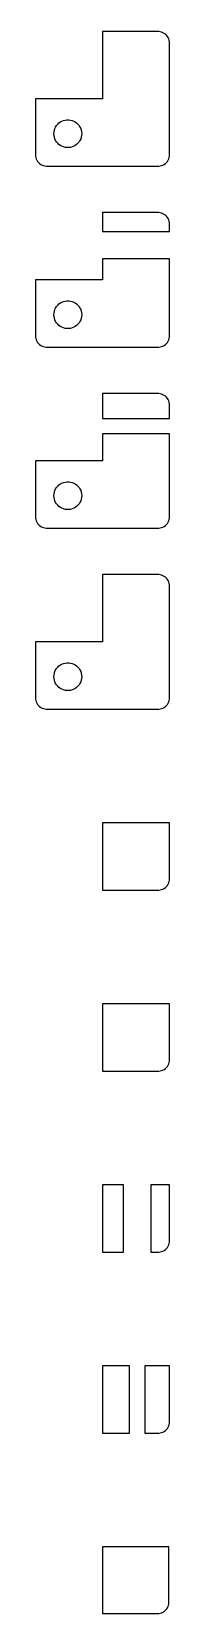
# Model space of a CAD drawing. Header units: metres. Extents: x -14 to 14, y -14 to 326.
import ezdxf

# ---------------------------------------------------------------- set-up
doc = ezdxf.new("R2010")
doc.units = ezdxf.units.M

msp = doc.modelspace()

# ---------------------------------------------------------------- linework, layer by layer
for p, q in [((12.157, 326.495), (0, 326.495)), ((0, 326.495), (0, 312)), ((12.4684, 326.456), (12.157, 326.495)), ((12.7725, 326.378), (12.4684, 326.456)), ((13.0644, 326.262), (12.7725, 326.378)), ((13.3396, 326.111), (13.0644, 326.262)), ((13.5936, 325.926), (13.3396, 326.111)), ((13.8224, 325.711), (13.5936, 325.926)), ((14.0225, 325.469), (13.8224, 325.711)), ((14.1908, 325.204), (14.0225, 325.469)), ((14.3244, 324.92), (14.1908, 325.204)), ((14.4214, 324.622), (14.3244, 324.92)), ((14.4803, 324.313), (14.4214, 324.622)), ((14.5, 324), (14.4803, 324.313)), ((14.5, 300), (14.5, 324)), ((0, 312), (-14.5, 312)), ((-14.5, 312), (-14.5, 300)), ((-9.6869, 306.554), (-9.41226, 306.812)), ((-9.41226, 306.812), (-9.10747, 307.033)), ((-9.10747, 307.033), (-8.77733, 307.214)), ((-8.77733, 307.214), (-8.42705, 307.353)), ((-8.42705, 307.353), (-8.06213, 307.447)), ((-8.06213, 307.447), (-7.68837, 307.494)), ((-7.68837, 307.494), (-7.31161, 307.494)), ((-7.31161, 307.494), (-6.93785, 307.447)), ((-6.93785, 307.447), (-6.57294, 307.353)), ((-6.57294, 307.353), (-6.22266, 307.214)), ((-6.22266, 307.214), (-5.89252, 307.033)), ((-5.89252, 307.033), (-5.58772, 306.812)), ((-5.58772, 306.812), (-5.31308, 306.554)), ((-10.5, 304.5), (-10.4763, 304.876)), ((-10.4763, 304.124), (-10.5, 304.5)), ((-10.4763, 304.876), (-10.4057, 305.246)), ((-10.4057, 303.754), (-10.4763, 304.124)), ((-10.4057, 305.246), (-10.2893, 305.604)), ((-10.2893, 303.396), (-10.4057, 303.754)), ((-10.2893, 305.604), (-10.1289, 305.945)), ((-10.1289, 303.055), (-10.2893, 303.396)), ((-10.1289, 305.945), (-9.92705, 306.263)), ((-9.92705, 306.263), (-9.6869, 306.554)), ((-5.31308, 306.554), (-5.07294, 306.263)), ((-5.07294, 306.263), (-4.87108, 305.945)), ((-4.87108, 305.945), (-4.71066, 305.604)), ((-4.71066, 303.396), (-4.87108, 303.055)), ((-4.71066, 305.604), (-4.59424, 305.246)), ((-4.59424, 303.754), (-4.71066, 303.396)), ((-4.59424, 305.246), (-4.52365, 304.876)), ((-4.52365, 304.124), (-4.59424, 303.754)), ((-4.52365, 304.876), (-4.5, 304.5)), ((-4.5, 304.5), (-4.52365, 304.124)), ((-14.5, 300), (-14.4803, 299.687)), ((-9.92705, 302.737), (-10.1289, 303.055)), ((-9.6869, 302.446), (-9.92705, 302.737)), ((-9.41226, 302.188), (-9.6869, 302.446)), ((-9.10747, 301.967), (-9.41226, 302.188)), ((-8.77733, 301.786), (-9.10747, 301.967)), ((-8.42705, 301.647), (-8.77733, 301.786)), ((-8.06213, 301.553), (-8.42705, 301.647)), ((-7.68837, 301.506), (-8.06213, 301.553)), ((-7.31161, 301.506), (-7.68837, 301.506)), ((-6.93785, 301.553), (-7.31161, 301.506)), ((-6.57294, 301.647), (-6.93785, 301.553)), ((-6.22266, 301.786), (-6.57294, 301.647)), ((-5.89252, 301.967), (-6.22266, 301.786)), ((-5.58772, 302.188), (-5.89252, 301.967)), ((-5.31308, 302.446), (-5.58772, 302.188)), ((-5.07294, 302.737), (-5.31308, 302.446)), ((-4.87108, 303.055), (-5.07294, 302.737)), ((14.4803, 299.687), (14.5, 300)), ((-14.4803, 299.687), (-14.4214, 299.378)), ((-14.4214, 299.378), (-14.3244, 299.08)), ((-14.3244, 299.08), (-14.1908, 298.796)), ((-14.1908, 298.796), (-14.0225, 298.531)), ((-14.0225, 298.531), (-13.8224, 298.289)), ((-13.8224, 298.289), (-13.5936, 298.074)), ((-13.5936, 298.074), (-13.3396, 297.889)), ((-13.3396, 297.889), (-13.0644, 297.738)), ((-13.0644, 297.738), (-12.7725, 297.622)), ((-12.7725, 297.622), (-12.4684, 297.544)), ((-12.4684, 297.544), (-12.157, 297.505)), ((-12.157, 297.505), (12.157, 297.505)), ((12.157, 297.505), (12.4684, 297.544)), ((12.4684, 297.544), (12.7725, 297.622)), ((12.7725, 297.622), (13.0644, 297.738)), ((13.0644, 297.738), (13.3396, 297.889)), ((13.3396, 297.889), (13.5936, 298.074)), ((13.5936, 298.074), (13.8224, 298.289)), ((13.8224, 298.289), (14.0225, 298.531)), ((14.0225, 298.531), (14.1908, 298.796)), ((14.1908, 298.796), (14.3244, 299.08)), ((14.3244, 299.08), (14.4214, 299.378)), ((14.4214, 299.378), (14.4803, 299.687)), ((12.157, 287.495), (0, 287.495)), ((0, 287.495), (0, 283.437)), ((12.4684, 287.456), (12.157, 287.495)), ((12.7725, 287.378), (12.4684, 287.456)), ((13.0644, 287.262), (12.7725, 287.378)), ((13.3396, 287.111), (13.0644, 287.262)), ((13.5936, 286.926), (13.3396, 287.111)), ((13.8224, 286.711), (13.5936, 286.926)), ((14.0225, 286.469), (13.8224, 286.711)), ((14.1908, 286.204), (14.0225, 286.469)), ((0, 283.437), (14.5, 283.437)), ((14.3244, 285.92), (14.1908, 286.204)), ((14.4214, 285.622), (14.3244, 285.92)), ((14.4803, 285.313), (14.4214, 285.622)), ((14.5, 285), (14.4803, 285.313)), ((14.5, 283.437), (14.5, 285)), ((14.5, 277.563), (0, 277.563)), ((0, 277.563), (0, 273)), ((14.5, 261), (14.5, 277.563)), ((0, 273), (-14.5, 273)), ((-14.5, 273), (-14.5, 261)), ((-10.5, 265.5), (-10.4763, 265.876)), ((-10.4763, 265.876), (-10.4057, 266.246)), ((-10.4057, 266.246), (-10.2893, 266.604)), ((-10.2893, 266.604), (-10.1289, 266.945)), ((-10.1289, 266.945), (-9.92705, 267.263)), ((-9.92705, 267.263), (-9.6869, 267.554)), ((-9.6869, 267.554), (-9.41226, 267.812)), ((-9.41226, 267.812), (-9.10747, 268.033)), ((-9.10747, 268.033), (-8.77733, 268.214)), ((-8.77733, 268.214), (-8.42705, 268.353)), ((-8.42705, 268.353), (-8.06213, 268.447)), ((-8.06213, 268.447), (-7.68837, 268.494)), ((-7.68837, 268.494), (-7.31161, 268.494)), ((-7.31161, 268.494), (-6.93785, 268.447)), ((-6.93785, 268.447), (-6.57294, 268.353)), ((-6.57294, 268.353), (-6.22266, 268.214)), ((-6.22266, 268.214), (-5.89252, 268.033)), ((-5.89252, 268.033), (-5.58772, 267.812)), ((-5.58772, 267.812), (-5.31308, 267.554)), ((-5.31308, 267.554), (-5.07294, 267.263)), ((-5.07294, 267.263), (-4.87108, 266.945)), ((-4.87108, 266.945), (-4.71066, 266.604)), ((-4.71066, 266.604), (-4.59424, 266.246)), ((-4.59424, 266.246), (-4.52365, 265.876)), ((-4.52365, 265.876), (-4.5, 265.5)), ((-10.4763, 265.124), (-10.5, 265.5)), ((-10.4057, 264.754), (-10.4763, 265.124)), ((-10.2893, 264.396), (-10.4057, 264.754)), ((-10.1289, 264.055), (-10.2893, 264.396)), ((-9.92705, 263.737), (-10.1289, 264.055)), ((-9.6869, 263.446), (-9.92705, 263.737)), ((-9.41226, 263.188), (-9.6869, 263.446)), ((-9.10747, 262.967), (-9.41226, 263.188)), ((-8.77733, 262.786), (-9.10747, 262.967)), ((-8.42705, 262.647), (-8.77733, 262.786)), ((-8.06213, 262.553), (-8.42705, 262.647)), ((-7.68837, 262.506), (-8.06213, 262.553)), ((-7.31161, 262.506), (-7.68837, 262.506)), ((-6.93785, 262.553), (-7.31161, 262.506)), ((-6.57294, 262.647), (-6.93785, 262.553)), ((-6.22266, 262.786), (-6.57294, 262.647)), ((-5.89252, 262.967), (-6.22266, 262.786)), ((-5.58772, 263.188), (-5.89252, 262.967)), ((-5.31308, 263.446), (-5.58772, 263.188)), ((-5.07294, 263.737), (-5.31308, 263.446)), ((-4.87108, 264.055), (-5.07294, 263.737)), ((-4.71066, 264.396), (-4.87108, 264.055)), ((-4.59424, 264.754), (-4.71066, 264.396)), ((-4.52365, 265.124), (-4.59424, 264.754)), ((-4.5, 265.5), (-4.52365, 265.124)), ((-14.5, 261), (-14.4803, 260.687)), ((-14.4803, 260.687), (-14.4214, 260.378)), ((-14.4214, 260.378), (-14.3244, 260.08)), ((-14.3244, 260.08), (-14.1908, 259.796)), ((-14.1908, 259.796), (-14.0225, 259.531)), ((-14.0225, 259.531), (-13.8224, 259.289)), ((-13.8224, 259.289), (-13.5936, 259.074)), ((-13.5936, 259.074), (-13.3396, 258.889)), ((13.3396, 258.889), (13.5936, 259.074)), ((13.5936, 259.074), (13.8224, 259.289)), ((13.8224, 259.289), (14.0225, 259.531)), ((14.0225, 259.531), (14.1908, 259.796)), ((14.1908, 259.796), (14.3244, 260.08)), ((14.3244, 260.08), (14.4214, 260.378)), ((14.4214, 260.378), (14.4803, 260.687)), ((14.4803, 260.687), (14.5, 261)), ((-13.3396, 258.889), (-13.0644, 258.738)), ((-13.0644, 258.738), (-12.7725, 258.622)), ((-12.7725, 258.622), (-12.4684, 258.544)), ((-12.4684, 258.544), (-12.157, 258.505)), ((-12.157, 258.505), (12.157, 258.505)), ((12.157, 258.505), (12.4684, 258.544)), ((12.4684, 258.544), (12.7725, 258.622)), ((12.7725, 258.622), (13.0644, 258.738)), ((13.0644, 258.738), (13.3396, 258.889)), ((12.157, 248.495), (0, 248.495)), ((0, 248.495), (0, 243.148)), ((12.4684, 248.456), (12.157, 248.495)), ((12.7725, 248.378), (12.4684, 248.456)), ((13.0644, 248.262), (12.7725, 248.378)), ((13.3396, 248.111), (13.0644, 248.262)), ((13.5936, 247.926), (13.3396, 248.111)), ((13.8224, 247.711), (13.5936, 247.926)), ((14.0225, 247.469), (13.8224, 247.711)), ((14.1908, 247.204), (14.0225, 247.469)), ((14.3244, 246.92), (14.1908, 247.204)), ((14.4214, 246.622), (14.3244, 246.92)), ((14.4803, 246.313), (14.4214, 246.622)), ((14.5, 246), (14.4803, 246.313)), ((14.5, 243.148), (14.5, 246)), ((0, 243.148), (14.5, 243.148)), ((14.5, 239.852), (0, 239.852)), ((0, 239.852), (0, 234)), ((14.5, 222), (14.5, 239.852)), ((0, 234), (-14.5, 234)), ((-14.5, 234), (-14.5, 222)), ((-9.92705, 228.263), (-9.6869, 228.554)), ((-9.6869, 228.554), (-9.41226, 228.812)), ((-9.41226, 228.812), (-9.10747, 229.033)), ((-9.10747, 229.033), (-8.77733, 229.214)), ((-8.77733, 229.214), (-8.42705, 229.353)), ((-8.42705, 229.353), (-8.06213, 229.447)), ((-8.06213, 229.447), (-7.68837, 229.494)), ((-7.68837, 229.494), (-7.31161, 229.494)), ((-7.31161, 229.494), (-6.93785, 229.447)), ((-6.93785, 229.447), (-6.57294, 229.353)), ((-6.57294, 229.353), (-6.22266, 229.214)), ((-6.22266, 229.214), (-5.89252, 229.033)), ((-5.89252, 229.033), (-5.58772, 228.812)), ((-5.58772, 228.812), (-5.31308, 228.554)), ((-5.31308, 228.554), (-5.07294, 228.263)), ((-10.5, 226.5), (-10.4763, 226.876)), ((-10.4763, 226.124), (-10.5, 226.5)), ((-10.4763, 226.876), (-10.4057, 227.246)), ((-10.4057, 225.754), (-10.4763, 226.124)), ((-10.4057, 227.246), (-10.2893, 227.604)), ((-10.2893, 225.396), (-10.4057, 225.754)), ((-10.2893, 227.604), (-10.1289, 227.945)), ((-10.1289, 225.055), (-10.2893, 225.396)), ((-10.1289, 227.945), (-9.92705, 228.263)), ((-9.92705, 224.737), (-10.1289, 225.055)), ((-5.07294, 228.263), (-4.87108, 227.945)), ((-4.87108, 225.055), (-5.07294, 224.737)), ((-4.87108, 227.945), (-4.71066, 227.604)), ((-4.71066, 225.396), (-4.87108, 225.055)), ((-4.71066, 227.604), (-4.59424, 227.246)), ((-4.59424, 225.754), (-4.71066, 225.396)), ((-4.59424, 227.246), (-4.52365, 226.876)), ((-4.52365, 226.124), (-4.59424, 225.754)), ((-4.52365, 226.876), (-4.5, 226.5)), ((-4.5, 226.5), (-4.52365, 226.124)), ((-14.5, 222), (-14.4803, 221.687)), ((-14.4803, 221.687), (-14.4214, 221.378)), ((-9.6869, 224.446), (-9.92705, 224.737)), ((-9.41226, 224.188), (-9.6869, 224.446)), ((-9.10747, 223.967), (-9.41226, 224.188)), ((-8.77733, 223.786), (-9.10747, 223.967)), ((-8.42705, 223.647), (-8.77733, 223.786)), ((-8.06213, 223.553), (-8.42705, 223.647)), ((-7.68837, 223.506), (-8.06213, 223.553)), ((-7.31161, 223.506), (-7.68837, 223.506)), ((-6.93785, 223.553), (-7.31161, 223.506)), ((-6.57294, 223.647), (-6.93785, 223.553)), ((-6.22266, 223.786), (-6.57294, 223.647)), ((-5.89252, 223.967), (-6.22266, 223.786)), ((-5.58772, 224.188), (-5.89252, 223.967)), ((-5.31308, 224.446), (-5.58772, 224.188)), ((-5.07294, 224.737), (-5.31308, 224.446)), ((14.4214, 221.378), (14.4803, 221.687)), ((14.4803, 221.687), (14.5, 222)), ((-14.4214, 221.378), (-14.3244, 221.08)), ((-14.3244, 221.08), (-14.1908, 220.796)), ((-14.1908, 220.796), (-14.0225, 220.531)), ((-14.0225, 220.531), (-13.8224, 220.289)), ((-13.8224, 220.289), (-13.5936, 220.074)), ((-13.5936, 220.074), (-13.3396, 219.889)), ((-13.3396, 219.889), (-13.0644, 219.738)), ((-13.0644, 219.738), (-12.7725, 219.622)), ((-12.7725, 219.622), (-12.4684, 219.544)), ((-12.4684, 219.544), (-12.157, 219.505)), ((-12.157, 219.505), (12.157, 219.505)), ((12.157, 219.505), (12.4684, 219.544)), ((12.4684, 219.544), (12.7725, 219.622)), ((12.7725, 219.622), (13.0644, 219.738)), ((13.0644, 219.738), (13.3396, 219.889)), ((13.3396, 219.889), (13.5936, 220.074)), ((13.5936, 220.074), (13.8224, 220.289)), ((13.8224, 220.289), (14.0225, 220.531)), ((14.0225, 220.531), (14.1908, 220.796)), ((14.1908, 220.796), (14.3244, 221.08)), ((14.3244, 221.08), (14.4214, 221.378)), ((12.157, 209.495), (0, 209.495)), ((0, 209.495), (0, 195)), ((12.4684, 209.456), (12.157, 209.495)), ((12.7725, 209.378), (12.4684, 209.456)), ((13.0644, 209.262), (12.7725, 209.378)), ((13.3396, 209.111), (13.0644, 209.262)), ((13.5936, 208.926), (13.3396, 209.111)), ((13.8224, 208.711), (13.5936, 208.926)), ((14.0225, 208.469), (13.8224, 208.711)), ((14.1908, 208.204), (14.0225, 208.469)), ((14.3244, 207.92), (14.1908, 208.204)), ((14.4214, 207.622), (14.3244, 207.92)), ((14.4803, 207.313), (14.4214, 207.622)), ((14.5, 207), (14.4803, 207.313)), ((14.5, 183), (14.5, 207)), ((0, 195), (-14.5, 195)), ((-14.5, 195), (-14.5, 183)), ((-10.5, 187.5), (-10.4763, 187.876)), ((-10.4763, 187.124), (-10.5, 187.5)), ((-10.4763, 187.876), (-10.4057, 188.246)), ((-10.4057, 188.246), (-10.2893, 188.604)), ((-10.2893, 188.604), (-10.1289, 188.945)), ((-10.1289, 188.945), (-9.92705, 189.263)), ((-9.92705, 189.263), (-9.6869, 189.554)), ((-9.6869, 189.554), (-9.41226, 189.812)), ((-9.41226, 189.812), (-9.10747, 190.033)), ((-9.10747, 190.033), (-8.77733, 190.214)), ((-8.77733, 190.214), (-8.42705, 190.353)), ((-8.42705, 190.353), (-8.06213, 190.447)), ((-8.06213, 190.447), (-7.68837, 190.494)), ((-7.68837, 190.494), (-7.31161, 190.494)), ((-7.31161, 190.494), (-6.93785, 190.447)), ((-6.93785, 190.447), (-6.57294, 190.353)), ((-6.57294, 190.353), (-6.22266, 190.214)), ((-6.22266, 190.214), (-5.89252, 190.033)), ((-5.89252, 190.033), (-5.58772, 189.812)), ((-5.58772, 189.812), (-5.31308, 189.554)), ((-5.31308, 189.554), (-5.07294, 189.263)), ((-5.07294, 189.263), (-4.87108, 188.945)), ((-4.87108, 188.945), (-4.71066, 188.604)), ((-4.71066, 188.604), (-4.59424, 188.246)), ((-4.59424, 188.246), (-4.52365, 187.876)), ((-4.52365, 187.876), (-4.5, 187.5)), ((-4.5, 187.5), (-4.52365, 187.124)), ((-10.4057, 186.754), (-10.4763, 187.124)), ((-10.2893, 186.396), (-10.4057, 186.754)), ((-10.1289, 186.055), (-10.2893, 186.396)), ((-9.92705, 185.737), (-10.1289, 186.055)), ((-9.6869, 185.446), (-9.92705, 185.737)), ((-9.41226, 185.188), (-9.6869, 185.446)), ((-9.10747, 184.967), (-9.41226, 185.188)), ((-8.77733, 184.786), (-9.10747, 184.967)), ((-8.42705, 184.647), (-8.77733, 184.786)), ((-8.06213, 184.553), (-8.42705, 184.647)), ((-7.68837, 184.506), (-8.06213, 184.553)), ((-7.31161, 184.506), (-7.68837, 184.506)), ((-6.93785, 184.553), (-7.31161, 184.506)), ((-6.57294, 184.647), (-6.93785, 184.553)), ((-6.22266, 184.786), (-6.57294, 184.647)), ((-5.89252, 184.967), (-6.22266, 184.786)), ((-5.58772, 185.188), (-5.89252, 184.967)), ((-5.31308, 185.446), (-5.58772, 185.188)), ((-5.07294, 185.737), (-5.31308, 185.446)), ((-4.87108, 186.055), (-5.07294, 185.737)), ((-4.71066, 186.396), (-4.87108, 186.055)), ((-4.59424, 186.754), (-4.71066, 186.396)), ((-4.52365, 187.124), (-4.59424, 186.754)), ((-14.5, 183), (-14.4803, 182.687)), ((-14.4803, 182.687), (-14.4214, 182.378)), ((-14.4214, 182.378), (-14.3244, 182.08)), ((-14.3244, 182.08), (-14.1908, 181.796)), ((-14.1908, 181.796), (-14.0225, 181.531)), ((-14.0225, 181.531), (-13.8224, 181.289)), ((-13.8224, 181.289), (-13.5936, 181.074)), ((-13.5936, 181.074), (-13.3396, 180.889)), ((-13.3396, 180.889), (-13.0644, 180.738)), ((-13.0644, 180.738), (-12.7725, 180.622)), ((12.7725, 180.622), (13.0644, 180.738)), ((13.0644, 180.738), (13.3396, 180.889)), ((13.3396, 180.889), (13.5936, 181.074)), ((13.5936, 181.074), (13.8224, 181.289)), ((13.8224, 181.289), (14.0225, 181.531)), ((14.0225, 181.531), (14.1908, 181.796)), ((14.1908, 181.796), (14.3244, 182.08)), ((14.3244, 182.08), (14.4214, 182.378)), ((14.4214, 182.378), (14.4803, 182.687)), ((14.4803, 182.687), (14.5, 183)), ((-12.7725, 180.622), (-12.4684, 180.544)), ((-12.4684, 180.544), (-12.157, 180.505)), ((-12.157, 180.505), (12.157, 180.505)), ((12.157, 180.505), (12.4684, 180.544)), ((12.4684, 180.544), (12.7725, 180.622)), ((14.5, 156), (0, 156)), ((0, 156), (0, 141.505)), ((14.5, 144), (14.5, 156)), ((14.3244, 143.08), (14.4214, 143.378)), ((14.4214, 143.378), (14.4803, 143.687)), ((14.4803, 143.687), (14.5, 144)), ((0, 141.505), (12.157, 141.505)), ((12.157, 141.505), (12.4684, 141.544)), ((12.4684, 141.544), (12.7725, 141.622)), ((12.7725, 141.622), (13.0644, 141.738)), ((13.0644, 141.738), (13.3396, 141.889)), ((13.3396, 141.889), (13.5936, 142.074)), ((13.5936, 142.074), (13.8224, 142.289)), ((13.8224, 142.289), (14.0225, 142.531)), ((14.0225, 142.531), (14.1908, 142.796)), ((14.1908, 142.796), (14.3244, 143.08)), ((14.5, 117), (0, 117)), ((0, 117), (0, 102.505)), ((14.5, 105), (14.5, 117)), ((0, 102.505), (12.157, 102.505)), ((12.157, 102.505), (12.4684, 102.544)), ((12.4684, 102.544), (12.7725, 102.622)), ((12.7725, 102.622), (13.0644, 102.738)), ((13.0644, 102.738), (13.3396, 102.889)), ((13.3396, 102.889), (13.5936, 103.074)), ((13.5936, 103.074), (13.8224, 103.289)), ((13.8224, 103.289), (14.0225, 103.531)), ((14.0225, 103.531), (14.1908, 103.796)), ((14.1908, 103.796), (14.3244, 104.08)), ((14.3244, 104.08), (14.4214, 104.378)), ((14.4214, 104.378), (14.4803, 104.687)), ((14.4803, 104.687), (14.5, 105)), ((4.56638, 78), (0, 78)), ((0, 78), (0, 63.5049)), ((4.56638, 63.5049), (4.56638, 78)), ((14.5, 78), (10.4336, 78)), ((10.4336, 78), (10.4336, 63.5049)), ((14.5, 66), (14.5, 78)), ((14.0225, 64.5305), (14.1908, 64.7956)), ((14.1908, 64.7956), (14.3244, 65.0797)), ((14.3244, 65.0797), (14.4214, 65.3783)), ((14.4214, 65.3783), (14.4803, 65.6867)), ((14.4803, 65.6867), (14.5, 66)), ((0, 63.5049), (4.56638, 63.5049)), ((10.4336, 63.5049), (12.157, 63.5049)), ((12.157, 63.5049), (12.4684, 63.5443)), ((12.4684, 63.5443), (12.7725, 63.6224)), ((12.7725, 63.6224), (13.0644, 63.7379)), ((13.0644, 63.7379), (13.3396, 63.8892)), ((13.3396, 63.8892), (13.5936, 64.0737)), ((13.5936, 64.0737), (13.8224, 64.2886)), ((13.8224, 64.2886), (14.0225, 64.5305)), ((5.84712, 39), (0, 39)), ((0, 39), (0, 24.5049)), ((5.84712, 24.5049), (5.84712, 39)), ((14.5, 39), (9.15286, 39)), ((9.15286, 39), (9.15286, 24.5049)), ((14.5, 27), (14.5, 39)), ((0, 24.5049), (5.84712, 24.5049)), ((9.15286, 24.5049), (12.157, 24.5049)), ((12.157, 24.5049), (12.4684, 24.5443)), ((12.4684, 24.5443), (12.7725, 24.6224)), ((12.7725, 24.6224), (13.0644, 24.7379)), ((13.0644, 24.7379), (13.3396, 24.8892)), ((13.3396, 24.8892), (13.5936, 25.0737)), ((13.5936, 25.0737), (13.8224, 25.2886)), ((13.8224, 25.2886), (14.0225, 25.5305)), ((14.0225, 25.5305), (14.1908, 25.7956)), ((14.1908, 25.7956), (14.3244, 26.0797)), ((14.3244, 26.0797), (14.4214, 26.3783)), ((14.4214, 26.3783), (14.4803, 26.6867)), ((14.4803, 26.6867), (14.5, 27)), ((14.331, 0), (0, 0)), ((0, 0), (0, -14.3264)), ((14.331, -12), (14.331, 0)), ((13.4859, -13.7961), (13.6992, -13.5957)), ((13.6992, -13.5957), (13.8858, -13.3701)), ((13.8858, -13.3701), (14.0427, -13.123)), ((14.0427, -13.123), (14.1673, -12.8581)), ((14.1673, -12.8581), (14.2578, -12.5797)), ((14.2578, -12.5797), (14.3127, -12.2921)), ((14.3127, -12.2921), (14.331, -12)), ((0, -14.3264), (12.1464, -14.3264)), ((12.1464, -14.3264), (12.4368, -14.2897)), ((12.4368, -14.2897), (12.7203, -14.2169)), ((12.7203, -14.2169), (12.9925, -14.1092)), ((12.9925, -14.1092), (13.249, -13.9682)), ((13.249, -13.9682), (13.4859, -13.7961))]:
    msp.add_line(p, q)

doc.saveas('drawing.dxf')
